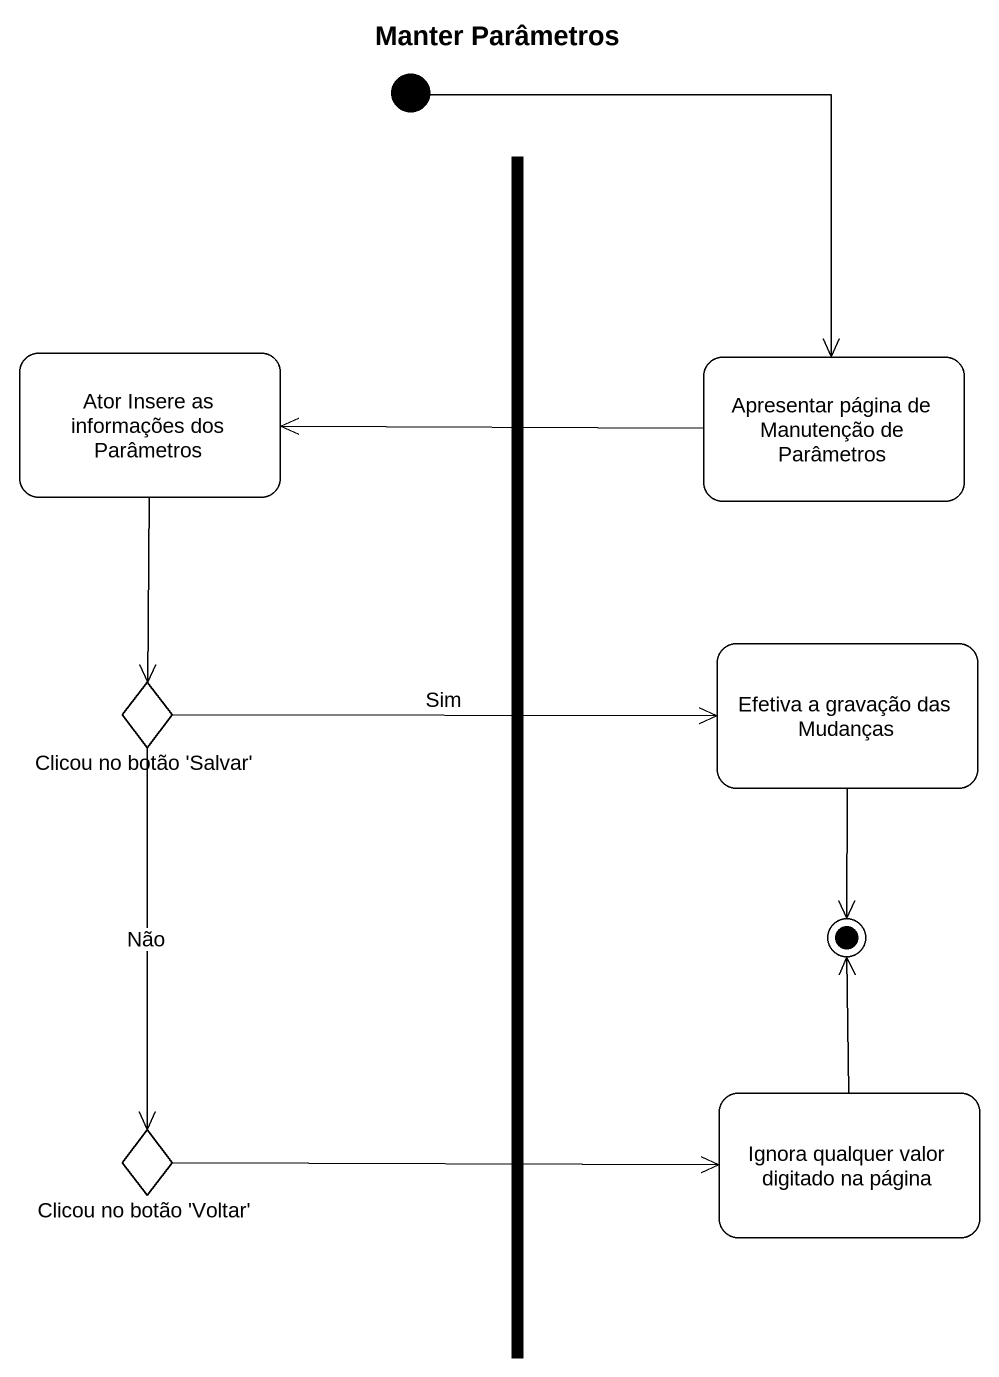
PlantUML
@startuml
title Manter Parâmetros
hide empty description
state fork1 <<fork>>
state "Ator Insere as informações dos Parâmetros" as Ator_Insere_as_informações
state "Apresentar página de Manutenção de Parâmetros" as Apresentar_página_de
state "Efetiva a gravação das Mudanças" as Efetiva_a_gravação_das
state "Clicou no botão 'Salvar'" as Clicou_no_botão_Salvar <<choice>>
state "Clicou no botão 'Voltar'" as Clicou_no_botão_Voltar <<choice>>
state "Ignora qualquer valor digitado na página" as Ignora_qualquer_valor
[*] --> Apresentar_página_de
Ator_Insere_as_informações --> Clicou_no_botão_Salvar
Apresentar_página_de -left-> Ator_Insere_as_informações
Clicou_no_botão_Salvar -right-> Efetiva_a_gravação_das : Sim
Clicou_no_botão_Salvar --> Clicou_no_botão_Voltar : Não
Clicou_no_botão_Voltar -right-> Ignora_qualquer_valor
Efetiva_a_gravação_das --> [*]
Ignora_qualquer_valor -up-> [*]
@enduml
